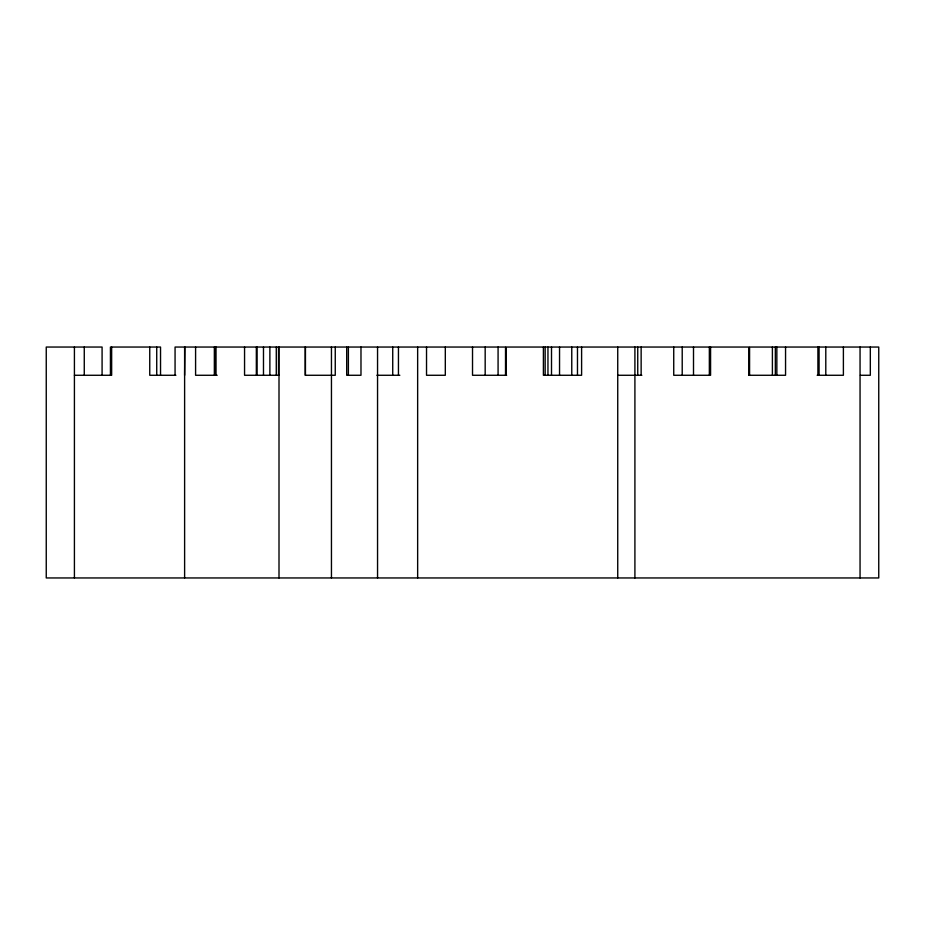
<?xml version="1.0" encoding="UTF-8"?>
<svg xmlns="http://www.w3.org/2000/svg" width="925" height="925" viewBox="0 0 925 925"><rect width="100%" height="100%" fill="white"/><g stroke="black" fill="none" stroke-linecap="round" stroke-linejoin="round"><path stroke-width="1.39" d="M74.416 375.272L111.648 375.272L111.648 347.048M175.889 375.272L149.746 375.272L149.746 347.048M184.618 375.272L184.85 347.048M217.167 375.272L195.591 375.272L195.591 347.048M279.096 375.272L244.558 375.272L244.558 347.048M376.88 375.272L399.831 375.272M506.634 375.272L472.525 375.272L472.525 347.048M617.738 375.272L641.846 375.272M748.591 375.272L785.556 375.272L785.556 347.048M817.157 375.272L843.392 375.272L843.392 347.048M860.412 375.272L870.321 375.272L870.321 347.048M860.053 347.048L860.053 577.952M825.794 347.048L825.794 375.272M819.076 347.048L819.076 375.272M817.908 347.048L817.908 375.272M776.85 347.048L776.85 375.272M775.335 347.048L775.335 375.272M772.398 347.048L772.398 375.272M749.574 375.272L749.574 347.048L878.75 347.048L878.75 577.952L46.25 577.952L46.25 347.048L102.085 347.048L102.085 375.272M748.834 375.272L748.834 347.048L506.079 347.048L506.079 375.272M710.573 347.048L710.573 375.272L673.735 375.272L673.735 347.048M709.348 347.048L709.348 375.272M693.507 347.048L693.507 375.272M682.211 347.048L682.211 375.272M641.141 347.048L641.141 375.272M637.741 347.048L637.741 375.272M634.908 347.048L634.908 577.952M617.738 347.048L617.738 577.952M581.605 347.048L581.605 375.272L543.403 375.272L543.403 347.048M577.477 347.048L577.477 375.272M571.766 347.048L571.766 375.272M559.544 347.048L559.544 375.272M551.508 347.048L551.508 375.272M547.958 347.048L547.958 375.272M545.16 347.048L545.16 375.272M505.524 375.272L505.524 347.048L175.068 347.048L175.068 375.272M498.078 347.048L498.078 375.272M485.174 347.048L485.174 375.272M445.307 347.048L445.307 375.272L426.529 375.272L426.529 347.048M417.649 347.048L417.649 577.952M398.444 347.048L398.444 375.272M392.732 347.048L392.732 375.272M377.55 347.048L377.55 577.952M360.981 347.048L360.981 375.272L346.702 375.272L346.702 347.048M348.378 347.048L348.378 375.272M335.255 347.048L335.255 375.272L305.227 375.272L305.227 347.048M331.451 347.048L331.451 577.952M305.447 347.048L305.447 375.272M279.003 347.048L279.003 577.952M278.506 347.048L278.506 375.272M276.286 347.048L276.286 375.272M269.88 347.048L269.88 375.272M263.486 347.048L263.486 375.272M257.081 347.048L257.081 375.272M256.341 347.048L256.341 375.272M216.022 347.048L216.022 375.272M214.912 347.048L214.958 375.272M214.346 347.048L214.346 375.272M184.618 347.048L184.618 577.952M160.534 375.272L160.534 347.048L110.433 347.048L110.433 375.272M156.73 347.048L156.73 375.272M84.267 347.048L84.267 375.272M74.416 347.048L74.416 577.952"/></g></svg>
